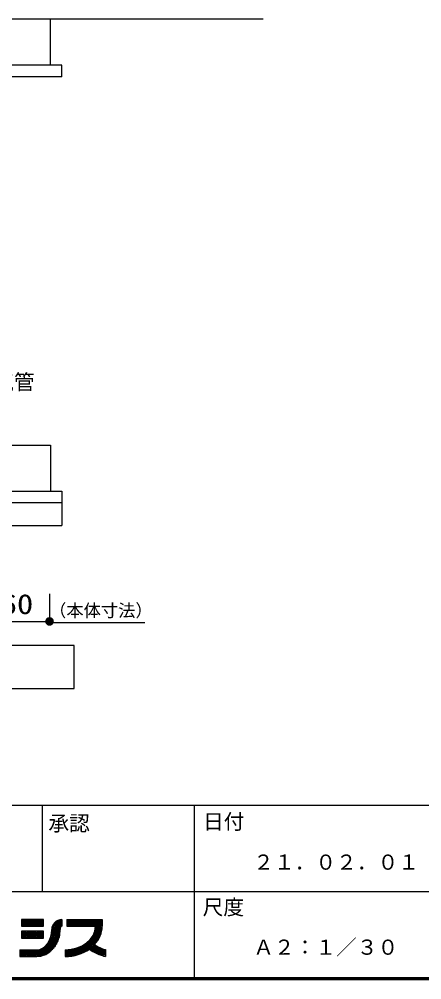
# Model space of a CAD drawing. Units: millimetres, scale not verified. Extents: x -8093 to 8093, y -5792 to 5792.
# Drawn here: x 1804 to 3552, y -5792 to -1619 of the extents above; entities that cross this region are included whole.
import ezdxf
from ezdxf.enums import TextEntityAlignment as Align

# ---------------------------------------------------------------- set-up
doc = ezdxf.new("R2010")
doc.units = ezdxf.units.MM
doc.header["$LTSCALE"] = 30
for name, color, linetype, lineweight in [('0-0_Axis_waku', 7, 'Continuous', 25), ('0-1_00クル-フ-0躯体', 3, 'Continuous', 25), ('0-3_00クル-フ-1機器', 2, 'Continuous', 25), ('0-4_00クル-フ-6寸法', 132, 'Continuous', 25)]:
    doc.layers.add(name, color=color, linetype=linetype, lineweight=lineweight)
doc.styles.add('ＭＳ ゴシック', font='')
doc.styles.get('ＭＳ ゴシック').set_extended_font_data('MS Gothic')

msp = doc.modelspace()

# ---------------------------------------------------------------- linework, layer by layer
at = {"layer": '0-0_Axis_waku'}
for p, q in [((-8085, -5034), (8085, -5034)), ((1904.99, -5409), (1904.99, -5034)), ((2564.99, -5784), (2564.99, -5034)), ((-75.01, -5409), (8085, -5409)), ((1813.76, -5533.08), (1908.53, -5533.08)), ((1813.76, -5539.08), (1908.53, -5539.08)), ((1813.76, -5545.08), (1908.53, -5545.08)), ((1814.98, -5559.98), (1814.98, -5530.82)), ((1820.98, -5559.98), (1820.98, -5530.82)), ((1826.98, -5559.98), (1826.98, -5530.82)), ((1832.99, -5559.98), (1832.99, -5530.82)), ((1838.99, -5559.98), (1838.99, -5530.82)), ((1844.99, -5559.98), (1844.99, -5530.82)), ((1850.99, -5559.98), (1850.99, -5530.82)), ((1856.99, -5559.98), (1856.99, -5530.82)), ((1862.99, -5559.98), (1862.99, -5530.82)), ((1868.99, -5559.98), (1868.99, -5530.82)), ((1874.99, -5559.98), (1874.99, -5530.82)), ((1880.99, -5559.98), (1880.99, -5530.82)), ((1886.99, -5559.98), (1886.99, -5530.82)), ((1892.99, -5559.98), (1892.99, -5530.82)), ((1898.99, -5559.98), (1898.99, -5530.82)), ((1904.99, -5559.98), (1904.99, -5530.82)), ((1953, -5549.94), (1953, -5655.33)), ((1956.41, -5545.08), (1988.72, -5545.08)), ((1959, -5542.47), (1959, -5647.52)), ((1963.14, -5539.08), (1988.72, -5539.08)), ((1965, -5537.81), (1965, -5638.02)), ((1971, -5534.57), (1971, -5625.92)), ((1974.84, -5533.08), (1988.72, -5533.08)), ((1977, -5532.42), (1977, -5608.55)), ((1983, -5531.19), (1983, -5565.52)), ((1988.72, -5530.82), (1988.72, -5559.98)), ((2010.59, -5530.82), (2010.59, -5559.98)), ((2010.59, -5533.08), (2163.68, -5533.08)), ((2010.59, -5539.08), (2163.68, -5539.08)), ((2010.59, -5545.08), (2163.68, -5545.08)), ((2012.98, -5559.98), (2012.98, -5530.82)), ((2018.98, -5559.98), (2018.98, -5530.82)), ((2024.98, -5559.98), (2024.98, -5530.82)), ((2030.98, -5559.98), (2030.98, -5530.82)), ((2036.98, -5559.98), (2036.98, -5530.82)), ((2042.98, -5559.98), (2042.98, -5530.82)), ((2048.98, -5559.98), (2048.98, -5530.82)), ((2054.98, -5559.98), (2054.98, -5530.82)), ((2060.98, -5559.98), (2060.98, -5530.82)), ((2066.98, -5559.98), (2066.98, -5530.82)), ((2072.98, -5559.98), (2072.98, -5530.82)), ((2078.98, -5559.98), (2078.98, -5530.82)), ((2084.98, -5559.98), (2084.98, -5530.82)), ((2090.98, -5559.98), (2090.98, -5530.82)), ((2096.99, -5559.98), (2096.99, -5530.82)), ((2102.99, -5559.98), (2102.99, -5530.82)), ((2108.99, -5559.98), (2108.99, -5530.82)), ((2114.99, -5559.98), (2114.99, -5530.82)), ((2120.99, -5559.98), (2120.99, -5530.82)), ((2126.99, -5559.98), (2126.99, -5530.82)), ((2132.99, -5559.98), (2132.99, -5530.82)), ((2138.99, -5629.92), (2138.99, -5530.82)), ((2144.99, -5621.45), (2144.99, -5530.82)), ((2150.99, -5611.13), (2150.99, -5530.82)), ((2156.99, -5597.48), (2156.99, -5530.82)), ((1813.76, -5551.08), (1908.53, -5551.08)), ((1813.76, -5557.08), (1908.53, -5557.08)), ((1813.76, -5587.08), (1908.53, -5587.08)), ((1814.98, -5611.01), (1814.98, -5581.85)), ((1820.98, -5611.01), (1820.98, -5581.85)), ((1826.98, -5611.01), (1826.98, -5581.85)), ((1832.99, -5611.01), (1832.99, -5581.85)), ((1838.99, -5611.01), (1838.99, -5581.85)), ((1844.99, -5611.01), (1844.99, -5581.85)), ((1850.99, -5611.01), (1850.99, -5581.85)), ((1856.99, -5611.01), (1856.99, -5581.85)), ((1862.99, -5611.01), (1862.99, -5581.85)), ((1868.99, -5611.01), (1868.99, -5581.85)), ((1874.99, -5611.01), (1874.99, -5581.85)), ((1880.99, -5611.01), (1880.99, -5581.85)), ((1886.99, -5611.01), (1886.99, -5581.85)), ((1892.99, -5611.01), (1892.99, -5581.85)), ((1898.99, -5611.01), (1898.99, -5581.85)), ((1904.99, -5611.01), (1904.99, -5581.85)), ((1944.3, -5587.08), (1980.84, -5587.08)), ((1944.8, -5581.08), (1981.27, -5581.08)), ((1944.98, -5575.08), (1981.43, -5575.08)), ((1945.32, -5569.08), (1981.97, -5569.08)), ((1946.51, -5563.08), (1984.23, -5563.08)), ((1947, -5561.43), (1947, -5661.91)), ((1948.63, -5557.08), (1988.72, -5557.08)), ((1951.82, -5551.08), (1988.72, -5551.08)), ((2010.59, -5551.08), (2163.68, -5551.08)), ((2010.59, -5557.08), (2163.64, -5557.08)), ((2010.59, -5559.98), (2134.52, -5559.98)), ((2129.81, -5587.08), (2160.22, -5587.08)), ((2131.69, -5581.08), (2161.59, -5581.08)), ((2132.99, -5674.86), (2132.99, -5575.53)), ((2133.07, -5575.08), (2162.61, -5575.08)), ((2134, -5569.08), (2163.3, -5569.08)), ((2134.46, -5563.08), (2163.64, -5563.08)), ((1813.76, -5593.08), (1908.53, -5593.08)), ((1813.76, -5599.08), (1908.53, -5599.08)), ((1813.76, -5605.08), (1908.53, -5605.08)), ((1928.99, -5631.78), (1928.99, -5676.48)), ((1930.68, -5629.08), (1969.59, -5629.08)), ((1933.66, -5623.08), (1972.57, -5623.08)), ((1935, -5620.94), (1935, -5672.35)), ((1936.63, -5617.08), (1974.41, -5617.08)), ((1939.61, -5611.08), (1976.3, -5611.08)), ((1941, -5604.57), (1941, -5667.53)), ((1942.35, -5599.08), (1979.15, -5599.08)), ((1942.58, -5605.08), (1977.87, -5605.08)), ((1943.49, -5593.08), (1980.14, -5593.08)), ((2096.99, -5666.47), (2096.99, -5631.43)), ((2099.86, -5629.08), (2139.64, -5629.08)), ((2102.99, -5662.76), (2102.99, -5626.34)), ((2106.43, -5623.08), (2143.92, -5623.08)), ((2108.99, -5659.44), (2108.99, -5620.46)), ((2112.06, -5617.08), (2147.7, -5617.08)), ((2114.99, -5663.89), (2114.99, -5613.55)), ((2116.88, -5611.08), (2151.02, -5611.08)), ((2120.99, -5667.91), (2120.99, -5605.11)), ((2121.01, -5605.08), (2153.91, -5605.08)), ((2124.51, -5599.08), (2156.39, -5599.08)), ((2126.99, -5671.55), (2126.99, -5594.06)), ((2127.43, -5593.08), (2158.49, -5593.08)), ((1806.47, -5662.04), (1806.47, -5691.2)), ((1806.47, -5662.04), (1879.37, -5662.04)), ((1806.47, -5665.08), (1943.73, -5665.08)), ((1806.47, -5671.08), (1936.67, -5671.08)), ((1808.98, -5662.04), (1808.98, -5691.2)), ((1814.98, -5662.04), (1814.98, -5691.2)), ((1820.98, -5662.04), (1820.98, -5691.2)), ((1826.98, -5662.04), (1826.98, -5691.2)), ((1832.99, -5662.04), (1832.99, -5691.2)), ((1838.99, -5662.04), (1838.99, -5691.2)), ((1844.99, -5662.04), (1844.99, -5691.2)), ((1850.99, -5662.04), (1850.99, -5691.2)), ((1856.99, -5662.04), (1856.99, -5691.2)), ((1862.99, -5662.04), (1862.99, -5691.2)), ((1868.99, -5662.04), (1868.99, -5691.2)), ((1874.99, -5662.04), (1874.99, -5691.2)), ((1880.99, -5662.04), (1880.99, -5691.2)), ((1886.99, -5662.04), (1886.99, -5691.2)), ((1892.99, -5660.13), (1892.99, -5690.15)), ((1896.29, -5659.08), (1949.7, -5659.08)), ((1898.99, -5658.03), (1898.99, -5689.02)), ((1904.99, -5655.09), (1904.99, -5687.46)), ((1908.29, -5653.08), (1954.84, -5653.08)), ((1910.99, -5651.2), (1910.99, -5685.46)), ((1916.06, -5647.08), (1959.3, -5647.08)), ((1916.99, -5646.22), (1916.99, -5682.98)), ((1921.98, -5641.08), (1963.21, -5641.08)), ((1922.99, -5639.9), (1922.99, -5680)), ((1926.74, -5635.08), (1966.62, -5635.08)), ((2003.3, -5662.03), (2003.3, -5691.18)), ((2003.3, -5665.08), (2099.31, -5665.08)), ((2003.3, -5671.08), (2088.62, -5671.08)), ((2006.97, -5691.15), (2006.97, -5661.99)), ((2012.98, -5690.94), (2012.98, -5661.75)), ((2018.98, -5690.55), (2018.98, -5661.3)), ((2024.98, -5689.98), (2024.98, -5660.62)), ((2030.98, -5689.21), (2030.98, -5659.73)), ((2034.61, -5659.08), (2170.55, -5659.08)), ((2036.98, -5688.26), (2036.98, -5658.61)), ((2042.98, -5687.1), (2042.98, -5657.25)), ((2048.98, -5685.75), (2048.98, -5655.64)), ((2054.98, -5684.18), (2054.98, -5653.78)), ((2057.03, -5653.08), (2154.6, -5653.08)), ((2060.98, -5682.4), (2060.98, -5651.64)), ((2066.98, -5680.4), (2066.98, -5649.2)), ((2071.67, -5647.08), (2142.63, -5647.08)), ((2072.98, -5678.15), (2072.98, -5646.45)), ((2078.98, -5675.66), (2078.98, -5643.34)), ((2082.94, -5641.08), (2132.96, -5641.08)), ((2084.98, -5672.89), (2084.98, -5639.84)), ((2090.98, -5669.84), (2090.98, -5635.9)), ((2092.14, -5635.08), (2134.81, -5635.08)), ((2116.71, -5665.08), (2178.26, -5665.08)), ((2126.17, -5671.08), (2178.26, -5671.08)), ((2138.99, -5677.86), (2138.99, -5644.96)), ((2150.99, -5683.08), (2150.99, -5651.42)), ((2156.99, -5683.08), (2156.99, -5654.11)), ((2162.99, -5683.08), (2162.99, -5656.49)), ((2168.99, -5683.08), (2168.99, -5658.58)), ((2174.99, -5683.08), (2174.99, -5660.4)), ((2178.26, -5661.28), (2178.26, -5691.2)), ((1806.47, -5677.08), (1928.04, -5677.08)), ((1806.47, -5683.08), (1916.78, -5683.08)), ((1806.47, -5689.08), (1898.73, -5689.08)), ((1806.47, -5691.2), (1879.37, -5691.2)), ((2003.3, -5677.08), (2075.64, -5677.08)), ((2003.3, -5683.08), (2058.79, -5683.08)), ((2003.3, -5689.08), (2031.91, -5689.08)), ((2137.37, -5677.08), (2178.26, -5677.08)), ((2151.14, -5683.08), (2178.26, -5683.08)), ((2169.55, -5689.08), (2178.26, -5689.08)), ((8093.4, -5792.4), (-8093.4, -5792.4)), ((8092.8, -5791.8), (-8092.8, -5791.8)), ((8092.2, -5791.2), (-8092.2, -5791.2)), ((8091.6, -5790.6), (-8091.6, -5790.6)), ((8091, -5790), (-8091, -5790)), ((8090.4, -5789.4), (-8090.4, -5789.4)), ((8089.8, -5788.8), (-8089.8, -5788.8)), ((8089.2, -5788.2), (-8089.2, -5788.2)), ((8088.6, -5787.6), (-8088.6, -5787.6)), ((8088, -5787), (-8088, -5787)), ((8087.4, -5786.4), (-8087.4, -5786.4)), ((8086.8, -5785.8), (-8086.8, -5785.8)), ((8086.2, -5785.2), (-8086.2, -5785.2)), ((8085.6, -5784.6), (-8085.6, -5784.6)), ((-8085, -5784), (8085, -5784))]:
    msp.add_line(p, q, dxfattribs=at)
for points in [[(1813.76, -5530.82), (1813.76, -5559.98), (1908.53, -5559.98), (1908.53, -5530.82)], [(1813.76, -5581.85), (1813.76, -5611.01), (1908.53, -5611.01), (1908.53, -5581.85)]]:
    msp.add_lwpolyline(points, close=True, dxfattribs=at)
msp.add_lwpolyline([(2010.59, -5530.82), (2163.68, -5530.82), (2163.68, -5559.98)], dxfattribs=at)
msp.add_arc((1988.72, -5574.56), 43.74, 90, 180, dxfattribs=at)
for centre, major_axis, ratio, start_param, end_param in [((1879.37, -5574.56), (0, 87.48), 0.75, 3.1415927, 4.712389), ((1879.37, -5574.56), (0, 116.64), 0.875, 3.1415927, 4.712389), ((1988.72, -5574.56), (0, 14.58), 0.5, 6.2831853, 7.8539816), ((2003.3, -5559.98), (131.22, 0), 0.7777, 4.712389, 6.2831853), ((2003.3, -5559.98), (160.38, 0), 0.8181, 5.6313905, 6.2831853), ((2003.3, -5559.98), (160.38, 0), 0.8181, 4.712389, 5.4275455), ((2219.57, -5564.42), (-160.38, 0), 0.8181, 0.8054432, 1.3102396), ((2219.57, -5564.42), (-131.22, 0), 0.7777, 0.827744, 1.2504796)]:
    msp.add_ellipse(centre, major_axis=major_axis, ratio=ratio, start_param=start_param, end_param=end_param, dxfattribs=at)
at = {"layer": '0-1_00クル-フ-0躯体'}
msp.add_lwpolyline([(2042.63, -4527.05), (2042.63, -4340.74), (13.3, -4340.74), (13.3, -4527.05)], close=True, dxfattribs=at)
at = {"layer": '0-3_00クル-フ-1機器'}
for p, q in [((2863.61, -1619.07), (18.72, -1619.07)), ((1938.72, -1819.07), (1938.72, -1619.07)), ((1988.72, -1819.07), (1278.72, -1819.07)), ((1988.72, -1869.07), (1988.72, -1819.07)), ((1988.72, -1869.07), (1278.72, -1869.07)), ((268.72, -3469.07), (1938.72, -3469.07)), ((1938.72, -3469.07), (1938.72, -3669.07)), ((-31.28, -3669.07), (1988.72, -3669.07)), ((1988.72, -3669.07), (1988.72, -3769.07)), ((-31.28, -3719.07), (1988.72, -3719.07)), ((1988.72, -3719.07), (1988.72, -3819.07)), ((-31.28, -3819.07), (1988.72, -3819.07))]:
    msp.add_line(p, q, dxfattribs=at)
at = {"layer": '0-4_00クル-フ-6寸法', "color": 4}
for p in [(1935.22, -4115.44), (1575.22, -4235.44)]:
    msp.add_line(p, (1935.22, -4235.44), dxfattribs=at)
at = {"layer": '0-4_00クル-フ-6寸法', "color": 2}
msp.add_line((1940.99, -4240.57), (2349.65, -4240.57), dxfattribs=at)
at = {"layer": '0-4_00クル-フ-6寸法'}
for points in [[(1935.22, -4235.44), (1916.47, -4235.44), (1916.61, -4233.09)], [(1935.22, -4235.44), (1916.61, -4237.79), (1916.47, -4235.44)], [(1935.22, -4235.44), (1916.61, -4233.09), (1917.05, -4230.77)], [(1935.22, -4235.44), (1917.05, -4240.1), (1916.61, -4237.79)], [(1935.22, -4235.44), (1917.05, -4230.77), (1917.78, -4228.53)], [(1935.22, -4235.44), (1917.78, -4242.34), (1917.05, -4240.1)], [(1935.22, -4235.44), (1917.78, -4228.53), (1918.78, -4226.4)], [(1935.22, -4235.44), (1918.78, -4244.47), (1917.78, -4242.34)], [(1935.22, -4235.44), (1918.78, -4226.4), (1920.05, -4224.42)], [(1935.22, -4235.44), (1920.05, -4246.46), (1918.78, -4244.47)], [(1935.22, -4235.44), (1920.05, -4224.42), (1921.55, -4222.6)], [(1935.22, -4235.44), (1921.55, -4248.27), (1920.05, -4246.46)], [(1935.22, -4235.44), (1921.55, -4222.6), (1923.26, -4220.99)], [(1935.22, -4235.44), (1923.26, -4249.88), (1921.55, -4248.27)], [(1935.22, -4235.44), (1923.26, -4220.99), (1925.17, -4219.61)], [(1935.22, -4235.44), (1925.17, -4251.27), (1923.26, -4249.88)], [(1935.22, -4235.44), (1925.17, -4219.61), (1927.23, -4218.47)], [(1935.22, -4235.44), (1927.23, -4252.4), (1925.17, -4251.27)], [(1935.22, -4235.44), (1927.23, -4218.47), (1929.42, -4217.6)], [(1935.22, -4235.44), (1929.42, -4253.27), (1927.23, -4252.4)], [(1935.22, -4235.44), (1929.42, -4217.6), (1931.7, -4217.02)], [(1935.22, -4235.44), (1931.7, -4253.85), (1929.42, -4253.27)], [(1935.22, -4235.44), (1931.7, -4217.02), (1934.04, -4216.72)], [(1935.22, -4235.44), (1934.04, -4254.15), (1931.7, -4253.85)], [(1935.22, -4235.44), (1934.04, -4216.72), (1936.39, -4216.72)], [(1935.22, -4235.44), (1936.39, -4254.15), (1934.04, -4254.15)], [(1935.22, -4235.44), (1936.39, -4216.72), (1938.73, -4217.02)], [(1935.22, -4235.44), (1938.73, -4217.02), (1941.01, -4217.6)], [(1935.22, -4235.44), (1941.01, -4217.6), (1943.2, -4218.47)], [(1935.22, -4235.44), (1943.2, -4218.47), (1945.26, -4219.61)], [(1935.22, -4235.44), (1945.26, -4219.61), (1947.17, -4220.99)], [(1935.22, -4235.44), (1947.17, -4220.99), (1948.88, -4222.6)], [(1935.22, -4235.44), (1948.88, -4222.6), (1950.38, -4224.42)], [(1935.22, -4235.44), (1950.38, -4224.42), (1951.65, -4226.4)], [(1935.22, -4235.44), (1951.65, -4226.4), (1952.65, -4228.53)], [(1935.22, -4235.44), (1952.65, -4228.53), (1953.38, -4230.77)], [(1935.22, -4235.44), (1953.38, -4230.77), (1953.82, -4233.09)], [(1935.22, -4235.44), (1953.82, -4233.09), (1953.97, -4235.44)], [(1935.22, -4235.44), (1938.73, -4253.85), (1936.39, -4254.15)], [(1935.22, -4235.44), (1941.01, -4253.27), (1938.73, -4253.85)], [(1935.22, -4235.44), (1943.2, -4252.4), (1941.01, -4253.27)], [(1935.22, -4235.44), (1945.26, -4251.27), (1943.2, -4252.4)], [(1935.22, -4235.44), (1947.17, -4249.88), (1945.26, -4251.27)], [(1935.22, -4235.44), (1948.88, -4248.27), (1947.17, -4249.88)], [(1935.22, -4235.44), (1950.38, -4246.46), (1948.88, -4248.27)], [(1935.22, -4235.44), (1951.65, -4244.47), (1950.38, -4246.46)], [(1935.22, -4235.44), (1952.65, -4242.34), (1951.65, -4244.47)], [(1935.22, -4235.44), (1953.38, -4240.1), (1952.65, -4242.34)], [(1935.22, -4235.44), (1953.82, -4237.79), (1953.38, -4240.1)], [(1935.22, -4235.44), (1953.97, -4235.44), (1953.82, -4237.79)]]:
    msp.add_solid(points, dxfattribs=at)

# ---------------------------------------------------------------- texts
at = {"layer": '0-0_Axis_waku', "style": 'ＭＳ ゴシック'}
for s, p in [('承認', (1930.21, -5165.38)), ('日付', (2601.79, -5157.94)), ('２１．０２．０１', (2819.99, -5334)), ('尺度', (2600.31, -5529.85)), ('Ａ２：１／３０', (2819.99, -5703.49))]:
    msp.add_text(s, height=65.98, dxfattribs=at).set_placement(p, align=Align.BOTTOM_LEFT)
at = {"layer": '0-1_00クル-フ-0躯体', "color": 4, "style": 'ＭＳ ゴシック'}
msp.add_text('散気管', height=65.98, dxfattribs=at).set_placement((1600.71, -3247.75), align=Align.BOTTOM_LEFT)
at = {"layer": '0-4_00クル-フ-6寸法', "color": 3, "style": 'ＭＳ ゴシック', "width": 1.2}
msp.add_text('360', height=86.66, dxfattribs=at).set_placement((1652.36, -4229.59), align=Align.BOTTOM_LEFT)
at = {"layer": '0-4_00クル-フ-6寸法', "color": 4, "style": 'ＭＳ ゴシック'}
msp.add_text('（本体寸法）', height=54.99, dxfattribs=at).set_placement((1933.25, -4232.05), align=Align.BOTTOM_LEFT)

doc.saveas('drawing.dxf')
